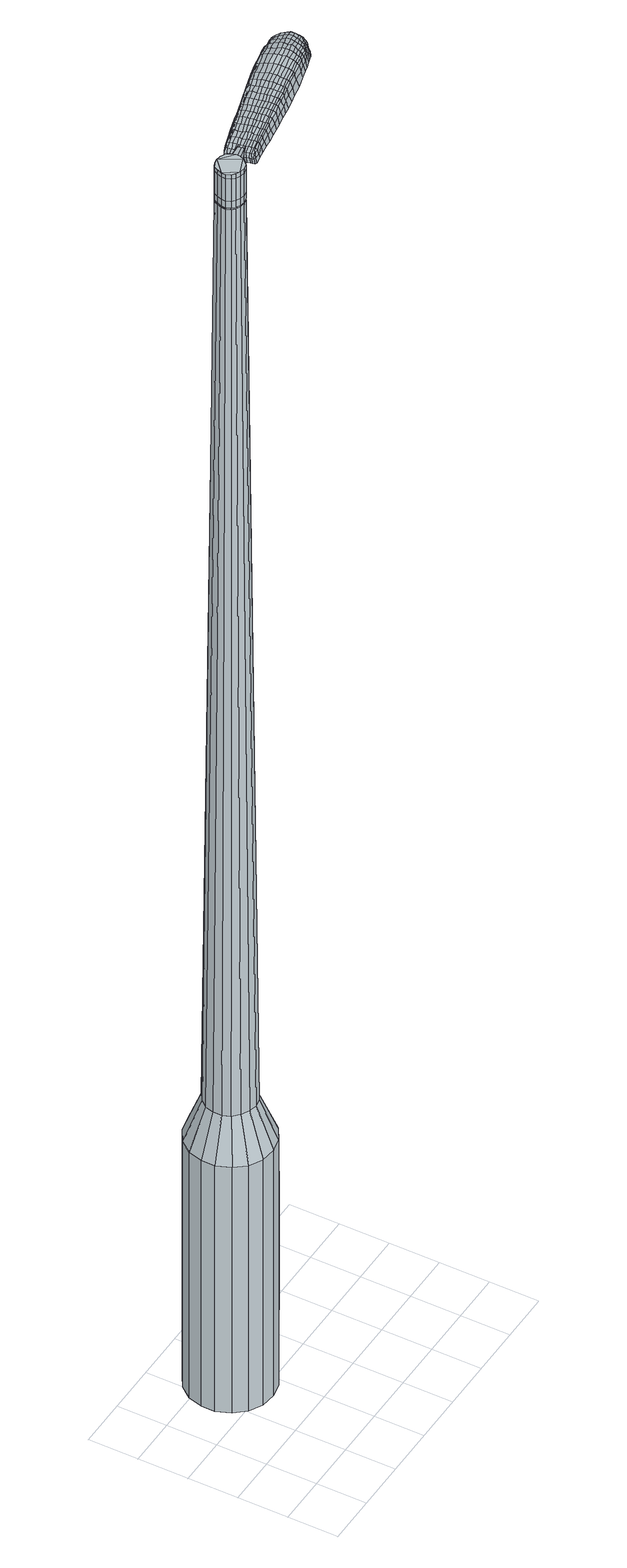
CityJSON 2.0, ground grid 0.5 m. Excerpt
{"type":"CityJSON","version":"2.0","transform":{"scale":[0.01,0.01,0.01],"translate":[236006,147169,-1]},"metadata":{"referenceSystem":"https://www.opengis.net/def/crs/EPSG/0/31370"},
"CityObjects":{
"object1":{"type":"GenericCityObject","attributes":{"cluster":441,"mean_distance_to_centroid":0.167,"new_centroid_x":236006.77,"new_centroid_y":147170.3,"mean_distance_to_camera":10.19,"H1":10.9,"H2":11.54,"Z_final":111.45,"cluster2":-1,"proj_x":236008.62,"proj_y":147178.92,"id_line":53536,"bearing_l":102.09,"distance":8.82,"orientation":"right","G_obj":12.09},"geometry":[{"type":"MultiSurface","lod":"2","boundaries":[[[0,1,2,3]],[[1,4,5,2]],[[4,6,7,5]],[[6,8,9,7]],[[8,10,11,9]],[[10,12,13,11]],[[12,14,15,13]],[[14,16,17,15]],[[16,18,19,17]],[[18,20,21,19]],[[20,22,23,21]],[[22,24,25,23]],[[24,26,27,25]],[[26,28,29,27]],[[28,30,31,29]],[[30,32,33,31]],[[32,34,35,33]],[[34,0,3,35]],[[36,37,38,39]],[[38,40,41,42]],[[41,43,42]],[[42,44,45,46]],[[45,47,46]],[[46,48,49,50]],[[49,51,50]],[[42,46,50,38]],[[50,52,39,38]],[[53,36,39]],[[2,5,7,35]],[[7,9,11,15]],[[11,13,15]],[[15,17,19,23]],[[19,21,23]],[[23,25,27,31]],[[27,29,31]],[[15,23,31,7]],[[31,33,35,7]],[[3,2,35]],[[1,0,54,55]],[[0,34,56,54]],[[34,32,57,56]],[[32,30,58,57]],[[30,28,59,58]],[[28,26,60,59]],[[26,24,61,60]],[[24,22,62,61]],[[22,20,63,62]],[[20,18,64,63]],[[18,16,65,64]],[[16,14,66,65]],[[14,12,67,66]],[[12,10,68,67]],[[10,8,69,68]],[[8,6,70,69]],[[6,4,71,70]],[[4,1,55,71]],[[55,54,72,73]],[[54,56,74,72]],[[56,57,75,74]],[[57,58,76,75]],[[58,59,77,76]],[[59,60,78,77]],[[60,61,79,78]],[[61,62,80,79]],[[62,63,81,80]],[[63,64,82,81]],[[64,65,83,82]],[[65,66,84,83]],[[66,67,85,84]],[[67,68,86,85]],[[68,69,87,86]],[[69,70,88,87]],[[70,71,89,88]],[[71,55,73,89]],[[90,91,92,93]],[[94,95,91,90]],[[96,97,95,94]],[[98,99,97,96]],[[100,101,99,98]],[[102,103,101,100]],[[104,105,103,102]],[[80,106,105,104]],[[107,108,106,80]],[[109,110,108,107]],[[111,112,110,109]],[[113,114,112,111]],[[115,116,114,113]],[[117,118,116,115]],[[119,120,118,117]],[[121,122,120,119]],[[123,124,122,121]],[[93,92,124,123]],[[125,126,127,128]],[[129,125,128,130]],[[131,129,130,132]],[[133,131,132,134]],[[135,133,134,136]],[[137,135,136,138]],[[139,137,138,140]],[[141,139,140,142]],[[143,141,142,144]],[[145,143,144,146]],[[147,145,146,148]],[[149,147,148,150]],[[151,149,150,152]],[[153,151,152,154]],[[155,153,154,156]],[[157,155,156,158]],[[73,72,90,93]],[[72,74,94,90]],[[74,75,96,94]],[[75,76,98,96]],[[76,77,100,98]],[[77,78,102,100]],[[78,79,104,102]],[[79,80,104]],[[81,107,80]],[[81,82,109,107]],[[82,83,111,109]],[[83,84,113,111]],[[84,85,115,113]],[[85,86,117,115]],[[86,87,119,117]],[[87,88,121,119]],[[88,89,123,121]],[[89,73,93,123]],[[159,160,92,91]],[[160,161,124,92]],[[161,162,122,124]],[[162,163,120,122]],[[163,164,118,120]],[[164,165,116,118]],[[165,166,114,116]],[[166,167,112,114]],[[167,168,110,112]],[[168,169,108,110]],[[169,106,108]],[[170,105,106]],[[170,171,103,105]],[[171,172,101,103]],[[172,173,99,101]],[[173,174,97,99]],[[174,175,95,97]],[[175,159,91,95]],[[39,52,157,176]],[[160,159,177,158]],[[53,39,176,126]],[[159,175,127,177]],[[36,53,126,125]],[[175,174,128,127]],[[37,36,125,129]],[[174,173,130,128]],[[38,37,129,131]],[[173,172,132,130]],[[40,38,131,133]],[[172,171,134,132]],[[41,40,133,135]],[[171,170,136,134]],[[43,41,135,137]],[[170,106,138,136]],[[42,43,137,139]],[[106,169,140,138]],[[44,42,139,141]],[[169,168,142,140]],[[45,44,141,143]],[[168,167,144,142]],[[47,45,143,145]],[[167,166,146,144]],[[46,47,145,147]],[[166,165,148,146]],[[48,46,147,149]],[[165,164,150,148]],[[49,48,149,151]],[[164,163,152,150]],[[51,49,151,153]],[[163,162,154,152]],[[50,51,153,155]],[[162,161,156,154]],[[52,50,155,157]],[[161,160,158,156]],[[157,158,178,179]],[[158,177,180,178]],[[177,127,181,180]],[[127,126,182,181]],[[126,176,183,182]],[[176,157,179,183]],[[184,185,186,187]],[[188,184,187,189]],[[184,188,190,191]],[[185,184,191,192]],[[193,194,195,196]],[[197,193,196,198]],[[193,197,199,200]],[[194,193,200,201]],[[202,203,204,205]],[[206,202,205,207]],[[202,206,208,209]],[[203,202,209,210]],[[211,212,213,214]],[[215,211,214,216]],[[211,215,217,218]],[[212,211,218,219]],[[220,221,222,223]],[[224,220,223,225]],[[220,224,226,227]],[[221,220,227,228]],[[229,230,231,232]],[[233,229,232,234]],[[229,233,235,236]],[[230,229,236,237]],[[238,239,240,241]],[[230,238,241,231]],[[238,230,237,242]],[[239,238,242,243]],[[244,245,246,247]],[[239,244,247,240]],[[244,239,243,248]],[[245,244,248,249]],[[250,188,189,251]],[[245,250,251,246]],[[250,245,249,252]],[[188,250,252,190]],[[253,254,255,256]],[[257,253,256,258]],[[253,257,259,260]],[[254,253,260,261]],[[262,263,264,265]],[[254,262,265,255]],[[262,254,261,266]],[[263,262,266,267]],[[268,269,270,271]],[[263,268,271,264]],[[268,263,267,272]],[[269,268,272,273]],[[274,275,276,277]],[[269,274,277,270]],[[274,269,273,278]],[[275,274,278,279]],[[280,185,192,281]],[[275,280,281,276]],[[280,275,279,282]],[[185,280,282,186]],[[283,284,285,286]],[[287,283,286,288]],[[283,287,289,290]],[[284,283,290,291]],[[292,293,294,295]],[[284,292,295,285]],[[292,284,291,296]],[[293,292,296,297]],[[298,299,300,301]],[[293,298,301,294]],[[298,293,297,302]],[[299,298,302,303]],[[304,197,198,305]],[[299,304,305,300]],[[304,299,303,306]],[[197,304,306,199]],[[307,308,309,310]],[[311,307,310,312]],[[307,311,313,314]],[[308,307,314,315]],[[316,317,318,319]],[[308,316,319,309]],[[316,308,315,320]],[[317,316,320,321]],[[322,323,324,325]],[[317,322,325,318]],[[322,317,321,326]],[[323,322,326,327]],[[328,329,330,331]],[[323,328,331,324]],[[328,323,327,332]],[[329,328,332,333]],[[334,194,201,335]],[[329,334,335,330]],[[334,329,333,336]],[[194,334,336,195]],[[337,223,222,338]],[[339,337,338,340]],[[337,339,341,342]],[[223,337,342,225]],[[343,339,340,344]],[[345,343,344,346]],[[343,345,347,348]],[[339,343,348,341]],[[349,345,346,350]],[[351,349,350,352]],[[349,351,353,354]],[[345,349,354,347]],[[355,351,352,356]],[[357,355,356,358]],[[355,357,359,360]],[[351,355,360,353]],[[361,357,358,362]],[[212,361,362,213]],[[361,212,219,363]],[[357,361,363,359]],[[364,365,210,209]],[[366,364,209,208]],[[364,366,367,368]],[[365,364,368,369]],[[370,371,369,368]],[[372,370,368,367]],[[370,372,373,374]],[[371,370,374,375]],[[376,377,375,374]],[[378,376,374,373]],[[376,378,379,380]],[[377,376,380,381]],[[382,383,381,380]],[[384,382,380,379]],[[382,384,217,215]],[[383,382,215,216]],[[385,386,387,388]],[[287,385,388,289]],[[385,287,288,389]],[[386,385,389,390]],[[391,206,207,392]],[[386,391,392,387]],[[391,386,390,393]],[[206,391,393,208]],[[394,395,396,397]],[[233,394,397,235]],[[394,233,234,398]],[[395,394,398,399]],[[400,401,402,403]],[[395,400,403,396]],[[400,395,399,404]],[[401,400,404,405]],[[406,203,210,407]],[[401,406,407,402]],[[406,401,405,408]],[[203,406,408,204]],[[409,410,411,412]],[[191,409,412,192]],[[409,191,190,413]],[[410,409,413,414]],[[415,416,417,418]],[[410,415,418,411]],[[415,410,414,419]],[[416,415,419,420]],[[421,214,213,422]],[[416,421,422,417]],[[421,416,420,423]],[[214,421,423,216]],[[424,425,426,427]],[[196,424,427,198]],[[424,196,195,428]],[[425,424,428,429]],[[430,218,217,431]],[[425,430,431,426]],[[430,425,429,432]],[[218,430,432,219]],[[433,434,435,436]],[[311,433,436,313]],[[433,311,312,437]],[[434,433,437,438]],[[439,224,225,440]],[[434,439,440,435]],[[439,434,438,441]],[[224,439,441,226]],[[442,443,444,445]],[[257,442,445,259]],[[442,257,258,446]],[[443,442,446,447]],[[448,449,450,451]],[[443,448,451,444]],[[448,443,447,452]],[[449,448,452,453]],[[454,221,228,455]],[[449,454,455,450]],[[454,449,453,456]],[[221,454,456,222]],[[457,458,447,446]],[[256,457,446,258]],[[457,256,255,459]],[[458,457,459,460]],[[461,462,453,452]],[[458,461,452,447]],[[461,458,460,463]],[[462,461,463,464]],[[465,338,222,456]],[[462,465,456,453]],[[465,462,464,466]],[[338,465,466,340]],[[467,468,469,470]],[[314,467,470,315]],[[467,314,313,436]],[[468,467,436,435]],[[471,342,341,472]],[[468,471,472,469]],[[471,468,435,440]],[[342,471,440,225]],[[473,474,460,459]],[[265,473,459,255]],[[473,265,264,475]],[[474,473,475,476]],[[477,478,464,463]],[[474,477,463,460]],[[477,474,476,479]],[[478,477,479,480]],[[481,344,340,466]],[[478,481,466,464]],[[481,478,480,482]],[[344,481,482,346]],[[483,484,485,486]],[[320,483,486,321]],[[483,320,315,470]],[[484,483,470,469]],[[487,348,347,488]],[[484,487,488,485]],[[487,484,469,472]],[[348,487,472,341]],[[489,490,476,475]],[[271,489,475,264]],[[489,271,270,491]],[[490,489,491,492]],[[493,494,480,479]],[[490,493,479,476]],[[493,490,492,495]],[[494,493,495,496]],[[497,350,346,482]],[[494,497,482,480]],[[497,494,496,498]],[[350,497,498,352]],[[499,500,501,502]],[[326,499,502,327]],[[499,326,321,486]],[[500,499,486,485]],[[503,354,353,504]],[[500,503,504,501]],[[503,500,485,488]],[[354,503,488,347]],[[505,506,492,491]],[[277,505,491,270]],[[505,277,276,507]],[[506,505,507,508]],[[509,510,496,495]],[[506,509,495,492]],[[509,506,508,511]],[[510,509,511,512]],[[513,356,352,498]],[[510,513,498,496]],[[513,510,512,514]],[[356,513,514,358]],[[515,516,517,518]],[[332,515,518,333]],[[515,332,327,502]],[[516,515,502,501]],[[519,360,359,520]],[[516,519,520,517]],[[519,516,501,504]],[[360,519,504,353]],[[521,522,508,507]],[[281,521,507,276]],[[521,281,192,412]],[[522,521,412,411]],[[523,524,512,511]],[[522,523,511,508]],[[523,522,411,418]],[[524,523,418,417]],[[525,362,358,514]],[[524,525,514,512]],[[525,524,417,422]],[[362,525,422,213]],[[526,527,429,428]],[[336,526,428,195]],[[526,336,333,518]],[[527,526,518,517]],[[528,363,219,432]],[[527,528,432,429]],[[528,527,517,520]],[[363,528,520,359]],[[529,530,390,389]],[[286,529,389,288]],[[529,286,285,531]],[[530,529,531,532]],[[533,366,208,393]],[[530,533,393,390]],[[533,530,532,534]],[[366,533,534,367]],[[535,536,537,538]],[[236,535,538,237]],[[535,236,235,397]],[[536,535,397,396]],[[539,540,541,542]],[[536,539,542,537]],[[539,536,396,403]],[[540,539,403,402]],[[543,365,369,544]],[[540,543,544,541]],[[543,540,402,407]],[[365,543,407,210]],[[545,546,532,531]],[[295,545,531,285]],[[545,295,294,547]],[[546,545,547,548]],[[549,372,367,534]],[[546,549,534,532]],[[549,546,548,550]],[[372,549,550,373]],[[551,552,553,554]],[[242,551,554,243]],[[551,242,237,538]],[[552,551,538,537]],[[555,556,557,558]],[[552,555,558,553]],[[555,552,537,542]],[[556,555,542,541]],[[559,371,375,560]],[[556,559,560,557]],[[559,556,541,544]],[[371,559,544,369]],[[561,562,548,547]],[[301,561,547,294]],[[561,301,300,563]],[[562,561,563,564]],[[565,378,373,550]],[[562,565,550,548]],[[565,562,564,566]],[[378,565,566,379]],[[567,568,569,570]],[[248,567,570,249]],[[567,248,243,554]],[[568,567,554,553]],[[571,572,573,574]],[[568,571,574,569]],[[571,568,553,558]],[[572,571,558,557]],[[575,377,381,576]],[[572,575,576,573]],[[575,572,557,560]],[[377,575,560,375]],[[577,578,564,563]],[[305,577,563,300]],[[577,305,198,427]],[[578,577,427,426]],[[579,384,379,566]],[[578,579,566,564]],[[579,578,426,431]],[[384,579,431,217]],[[580,581,414,413]],[[252,580,413,190]],[[580,252,249,570]],[[581,580,570,569]],[[582,583,420,419]],[[581,582,419,414]],[[582,581,569,574]],[[583,582,574,573]],[[584,383,216,423]],[[583,584,423,420]],[[584,583,573,576]],[[383,584,576,381]],[[585,586,587,588]],[[588,587,589,590]],[[591,589,587,592]],[[592,587,586,593]],[[594,595,596,597]],[[597,596,598,599]],[[600,598,596,601]],[[601,596,595,602]],[[603,604,605,606]],[[606,605,607,608]],[[609,607,605,610]],[[610,605,604,611]],[[612,613,614,615]],[[615,614,616,617]],[[618,616,614,619]],[[619,614,613,620]],[[621,622,623,624]],[[624,623,625,626]],[[627,625,623,628]],[[628,623,622,629]],[[630,631,632,633]],[[633,632,634,635]],[[636,634,632,637]],[[637,632,631,638]],[[639,640,641,642]],[[642,641,631,630]],[[638,631,641,643]],[[643,641,640,644]],[[645,646,647,648]],[[648,647,640,639]],[[644,640,647,649]],[[649,647,646,650]],[[590,589,651,652]],[[652,651,646,645]],[[650,646,651,653]],[[653,651,589,591]],[[654,655,656,657]],[[657,656,658,659]],[[660,658,656,661]],[[661,656,655,662]],[[663,664,665,666]],[[666,665,655,654]],[[662,655,665,667]],[[667,665,664,668]],[[669,670,671,672]],[[672,671,664,663]],[[668,664,671,673]],[[673,671,670,674]],[[675,676,677,678]],[[678,677,670,669]],[[674,670,677,679]],[[679,677,676,680]],[[593,586,681,682]],[[682,681,676,675]],[[680,676,681,683]],[[683,681,586,585]],[[684,685,686,687]],[[687,686,688,689]],[[690,688,686,691]],[[691,686,685,692]],[[693,694,695,696]],[[696,695,685,684]],[[692,685,695,697]],[[697,695,694,698]],[[699,700,701,702]],[[702,701,694,693]],[[698,694,701,703]],[[703,701,700,704]],[[599,598,705,706]],[[706,705,700,699]],[[704,700,705,707]],[[707,705,598,600]],[[708,709,710,711]],[[711,710,712,713]],[[714,712,710,715]],[[715,710,709,716]],[[717,718,719,720]],[[720,719,709,708]],[[716,709,719,721]],[[721,719,718,722]],[[723,724,725,726]],[[726,725,718,717]],[[722,718,725,727]],[[727,725,724,728]],[[729,730,731,732]],[[732,731,724,723]],[[728,724,731,733]],[[733,731,730,734]],[[602,595,735,736]],[[736,735,730,729]],[[734,730,735,737]],[[737,735,595,594]],[[621,624,738,739]],[[739,738,740,741]],[[742,740,738,743]],[[743,738,624,626]],[[741,740,744,745]],[[745,744,746,747]],[[748,746,744,749]],[[749,744,740,742]],[[747,746,750,751]],[[751,750,752,753]],[[754,752,750,755]],[[755,750,746,748]],[[753,752,756,757]],[[757,756,758,759]],[[760,758,756,761]],[[761,756,752,754]],[[759,758,762,763]],[[763,762,613,612]],[[620,613,762,764]],[[764,762,758,760]],[[611,765,766,610]],[[610,766,767,609]],[[768,767,766,769]],[[769,766,765,770]],[[770,771,772,769]],[[769,772,773,768]],[[774,773,772,775]],[[775,772,771,776]],[[776,777,778,775]],[[775,778,779,774]],[[780,779,778,781]],[[781,778,777,782]],[[782,783,784,781]],[[781,784,785,780]],[[618,785,784,616]],[[616,784,783,617]],[[786,787,788,789]],[[789,788,688,690]],[[689,688,788,790]],[[790,788,787,791]],[[608,607,792,793]],[[793,792,787,786]],[[791,787,792,794]],[[794,792,607,609]],[[795,796,797,798]],[[798,797,634,636]],[[635,634,797,799]],[[799,797,796,800]],[[801,802,803,804]],[[804,803,796,795]],[[800,796,803,805]],[[805,803,802,806]],[[611,604,807,808]],[[808,807,802,801]],[[806,802,807,809]],[[809,807,604,603]],[[810,811,812,813]],[[813,812,592,593]],[[591,592,812,814]],[[814,812,811,815]],[[816,817,818,819]],[[819,818,811,810]],[[815,811,818,820]],[[820,818,817,821]],[[612,615,822,823]],[[823,822,817,816]],[[821,817,822,824]],[[824,822,615,617]],[[825,826,827,828]],[[828,827,597,599]],[[594,597,827,829]],[[829,827,826,830]],[[618,619,831,832]],[[832,831,826,825]],[[830,826,831,833]],[[833,831,619,620]],[[834,835,836,837]],[[837,836,712,714]],[[713,712,836,838]],[[838,836,835,839]],[[626,625,840,841]],[[841,840,835,834]],[[839,835,840,842]],[[842,840,625,627]],[[843,844,658,845]],[[845,658,660]],[[659,658,846]],[[658,844,846]],[[847,848,849,850]],[[850,849,844,843]],[[846,844,849,851]],[[851,849,848,852]],[[629,622,853,854]],[[854,853,848,847]],[[852,848,853,855]],[[855,853,622,621]],[[846,856,657,659]],[[654,657,856,857]],[[857,856,858]],[[852,859,860,851]],[[851,860,856,846]],[[858,856,860,861]],[[861,860,859,862]],[[621,739,179,855]],[[855,179,859,852]],[[862,859,179,863]],[[863,179,739,741]],[[864,865,866]],[[866,865,715,716]],[[714,715,865,837]],[[837,865,864,834]],[[742,743,867,868]],[[868,867,864,866]],[[834,864,867,841]],[[841,867,743,626]],[[858,869,870,857]],[[857,870,666,654]],[[663,666,870,871]],[[871,870,869,872]],[[862,873,874,861]],[[861,874,869,858]],[[872,869,874,875]],[[875,874,873,876]],[[741,745,877,863]],[[863,877,873,862]],[[876,873,877,878]],[[878,877,745,747]],[[879,880,881,882]],[[882,881,721,722]],[[716,721,881,866]],[[881,880,866]],[[748,749,883,884]],[[884,883,880,879]],[[866,880,883,868]],[[868,883,749,742]],[[872,885,886,871]],[[871,886,672,663]],[[669,672,886,887]],[[887,886,885,888]],[[876,889,890,875]],[[875,890,885,872]],[[888,885,890,891]],[[891,890,889,892]],[[747,751,893,878]],[[878,893,889,876]],[[892,889,893,894]],[[894,893,751,753]],[[895,896,897,898]],[[898,897,727,728]],[[722,727,897,882]],[[882,897,896,879]],[[754,755,899,900]],[[900,899,896,895]],[[879,896,899,884]],[[884,899,755,748]],[[888,901,902,887]],[[887,902,678,669]],[[675,678,902,903]],[[903,902,901,904]],[[892,905,906,891]],[[891,906,901,888]],[[904,901,906,907]],[[907,906,905,908]],[[753,757,909,894]],[[894,909,905,892]],[[908,905,909,910]],[[910,909,757,759]],[[911,912,913,914]],[[914,913,733,734]],[[728,733,913,898]],[[898,913,912,895]],[[760,761,915,916]],[[916,915,912,911]],[[895,912,915,900]],[[900,915,761,754]],[[904,917,918,903]],[[903,918,682,675]],[[593,682,918,813]],[[813,918,917,810]],[[908,919,920,907]],[[907,920,917,904]],[[810,917,920,819]],[[819,920,919,816]],[[759,763,921,910]],[[910,921,919,908]],[[816,919,921,823]],[[823,921,763,612]],[[830,922,923,829]],[[829,923,737,594]],[[734,737,923,914]],[[914,923,922,911]],[[620,764,924,833]],[[833,924,922,830]],[[911,922,924,916]],[[916,924,764,760]],[[791,925,926,790]],[[790,926,687,689]],[[684,687,926,927]],[[927,926,925,928]],[[609,767,929,794]],[[794,929,925,791]],[[928,925,929,930]],[[930,929,767,768]],[[931,932,933,934]],[[934,933,637,638]],[[636,637,933,798]],[[798,933,932,795]],[[935,936,937,938]],[[938,937,932,931]],[[795,932,937,804]],[[804,937,936,801]],[[770,765,939,940]],[[940,939,936,935]],[[801,936,939,808]],[[808,939,765,611]],[[928,941,942,927]],[[927,942,696,684]],[[693,696,942,943]],[[943,942,941,944]],[[768,773,945,930]],[[930,945,941,928]],[[944,941,945,946]],[[946,945,773,774]],[[947,948,949,950]],[[950,949,643,644]],[[638,643,949,934]],[[934,949,948,931]],[[951,952,953,954]],[[954,953,948,947]],[[931,948,953,938]],[[938,953,952,935]],[[776,771,955,956]],[[956,955,952,951]],[[935,952,955,940]],[[940,955,771,770]],[[944,957,958,943]],[[943,958,702,693]],[[699,702,958,959]],[[959,958,957,960]],[[774,779,961,946]],[[946,961,957,944]],[[960,957,961,962]],[[962,961,779,780]],[[963,964,965,966]],[[966,965,649,650]],[[644,649,965,950]],[[950,965,964,947]],[[967,968,969,970]],[[970,969,964,963]],[[947,964,969,954]],[[954,969,968,951]],[[782,777,971,972]],[[972,971,968,967]],[[951,968,971,956]],[[956,971,777,776]],[[960,973,974,959]],[[959,974,706,699]],[[599,706,974,828]],[[828,974,973,825]],[[780,785,975,962]],[[962,975,973,960]],[[825,973,975,832]],[[832,975,785,618]],[[815,976,977,814]],[[814,977,653,591]],[[650,653,977,966]],[[966,977,976,963]],[[821,978,979,820]],[[820,979,976,815]],[[963,976,979,970]],[[970,979,978,967]],[[617,783,980,824]],[[824,980,978,821]],[[967,978,980,972]],[[972,980,783,782]],[[585,588,187,186]],[[588,590,189,187]],[[600,601,200,199]],[[601,602,201,200]],[[603,606,205,204]],[[606,608,207,205]],[[627,628,227,226]],[[628,629,228,227]],[[630,633,232,231]],[[633,635,234,232]],[[639,642,241,240]],[[642,630,231,241]],[[645,648,247,246]],[[648,639,240,247]],[[590,652,251,189]],[[652,645,246,251]],[[660,661,260,259]],[[661,662,261,260]],[[662,667,266,261]],[[667,668,267,266]],[[668,673,272,267]],[[673,674,273,272]],[[674,679,278,273]],[[679,680,279,278]],[[680,683,282,279]],[[683,585,186,282]],[[690,691,290,289]],[[691,692,291,290]],[[692,697,296,291]],[[697,698,297,296]],[[698,703,302,297]],[[703,704,303,302]],[[704,707,306,303]],[[707,600,199,306]],[[708,711,310,309]],[[711,713,312,310]],[[717,720,319,318]],[[720,708,309,319]],[[723,726,325,324]],[[726,717,318,325]],[[729,732,331,330]],[[732,723,324,331]],[[602,736,335,201]],[[736,729,330,335]],[[786,789,388,387]],[[789,690,289,388]],[[608,793,392,207]],[[793,786,387,392]],[[635,799,398,234]],[[799,800,399,398]],[[800,805,404,399]],[[805,806,405,404]],[[806,809,408,405]],[[809,603,204,408]],[[713,838,437,312]],[[838,839,438,437]],[[839,842,441,438]],[[842,627,226,441]],[[843,845,445,444]],[[845,660,259,445]],[[847,850,451,450]],[[850,843,444,451]],[[629,854,455,228]],[[854,847,450,455]],[[981,982,983,984]],[[985,986,984,983]],[[987,988,989,990]],[[991,992,993,994]],[[982,995,996,983]],[[997,985,983,996]],[[998,987,990,999]],[[1000,1001,992,991]],[[995,1002,1003,996]],[[1003,1004,997,996]],[[1005,998,999,1006]],[[1007,1001,1000,1008]],[[1002,1009,1010,1003]],[[1010,1011,1004,1003]],[[1012,1005,1006,1013]],[[1014,1007,1008,1015]],[[1016,1017,1018,1019]],[[1020,1021,1017,1016]],[[1020,1022,1023,1021]],[[1022,1024,1025,1023]],[[1026,1027,1028,1029]],[[1030,1031,1027,1026]],[[1032,1033,1031,1030]],[[1034,1035,1033,1032]],[[1029,1018,1017,1026]],[[1026,1017,1021,1030]],[[1021,1023,1032,1030]],[[1023,1025,1034,1032]],[[990,989,986,985]],[[999,990,985,997]],[[1004,1006,999,997]],[[1011,1013,1006,1004]],[[991,994,988,987]],[[1000,991,987,998]],[[1008,1000,998,1005]],[[1015,1008,1005,1012]],[[992,1016,1019,993]],[[1001,1020,1016,992]],[[1022,1020,1001,1007]],[[1024,1022,1007,1014]],[[1036,1037,1038,1039]],[[1038,1040,1041,1042]],[[1038,1042,1043,1044]],[[1038,1044,1039]],[[1045,1036,1039,1046]],[[1047,1046,1039,1048]],[[1049,1048,1039]],[[1050,1038,1037,1051]],[[1052,1050,1051,1053]],[[1054,1052,1053,1055]],[[1056,1054,1055,1057]],[[1058,1056,1057,1059]],[[1059,1060,1061,1062]],[[1059,1062,1063,1064]],[[1059,1064,1065,1066]],[[1065,1067,1068,1069]],[[1065,1069,1070,1071]],[[1065,1071,1066]],[[1059,1066,1058]],[[1072,1073,1037,1036]],[[1074,1075,1040,1038]],[[1076,1077,1049,1039]],[[1073,1078,1051,1037]],[[1079,1074,1038,1050]],[[1078,1080,1053,1051]],[[1081,1079,1050,1052]],[[1080,1082,1055,1053]],[[1083,1081,1052,1054]],[[1082,1084,1057,1055]],[[1085,1083,1054,1056]],[[1084,1086,1059,1057]],[[1087,1085,1056,1058]],[[1086,1088,1060,1059]],[[1089,1090,1067,1065]],[[1091,1087,1058,1066]],[[1061,1060,1088,1092]],[[1062,1061,1092,1093]],[[1063,1062,1093,1094]],[[1064,1063,1094,1095]],[[1065,1064,1095,1089]],[[1096,1072,1036,1045]],[[1097,1096,1045,1046]],[[1098,1097,1046,1047]],[[1099,1098,1047,1048]],[[1077,1099,1048,1049]],[[1041,1040,1075,1100]],[[1068,1067,1090,1101]],[[1042,1041,1100,1102]],[[1043,1042,1102,1103]],[[1044,1043,1103,1104]],[[1039,1044,1104,1076]],[[1069,1068,1101,1105]],[[1070,1069,1105,1106]],[[1071,1070,1106,1107]],[[1066,1071,1107,1091]]]}]}
},
"vertices":[
[120,140,384],[120,126,384],[120,126,96],[120,140,96],[116,112,384],[116,112,96],[107,100,384],[107,100,96],[94,92,384],[94,92,96],[80,89,384],[80,89,96],[65,91,384],[65,91,96],[52,98,384],[52,98,96],[43,109,384],[43,109,96],[37,123,384],[37,123,96],[37,137,384],[37,137,96],[41,151,384],[41,151,96],[50,163,384],[50,163,96],[63,171,384],[63,171,96],[77,174,384],[77,174,96],[91,172,384],[91,172,96],[104,165,384],[104,165,96],[114,154,384],[114,154,96],[87,142,1524],[83,144,1524],[78,145,1524],[92,134,1524],[73,144,1524],[69,142,1524],[65,133,1524],[67,138,1524],[65,129,1524],[67,124,1524],[74,119,1524],[70,121,1524],[79,118,1524],[84,119,1524],[90,125,1524],[88,122,1524],[92,130,1524],[90,139,1524],[103,137,429],[103,128,429],[100,145,429],[94,151,429],[86,156,429],[78,157,429],[69,155,429],[62,150,429],[56,143,429],[54,135,429],[54,126,429],[57,118,429],[63,112,429],[71,108,429],[79,106,429],[88,108,429],[95,113,429],[101,120,429],[92,134,1483],[92,130,1483],[90,139,1483],[87,142,1483],[83,144,1483],[78,145,1483],[73,144,1483],[69,142,1483],[67,138,1483],[65,133,1483],[65,129,1483],[67,124,1483],[70,121,1483],[74,119,1483],[79,118,1483],[84,119,1483],[88,122,1483],[90,125,1483],[91,134,1483],[91,134,1485],[91,130,1485],[91,130,1483],[89,138,1483],[89,138,1485],[86,142,1483],[86,142,1485],[82,144,1483],[82,144,1485],[78,144,1483],[78,144,1485],[74,144,1483],[74,144,1485],[70,141,1483],[70,141,1485],[67,138,1485],[66,133,1483],[66,133,1485],[66,129,1483],[66,129,1485],[68,125,1483],[68,125,1485],[71,121,1483],[71,121,1485],[75,119,1483],[75,119,1485],[79,119,1483],[79,119,1485],[83,120,1483],[83,120,1485],[87,122,1483],[87,122,1485],[90,126,1483],[90,126,1485],[87,142,1519],[90,139,1519],[90,139,1493],[87,142,1493],[83,144,1519],[83,144,1493],[78,145,1519],[78,145,1493],[73,144,1519],[73,144,1493],[69,142,1519],[69,142,1493],[67,138,1519],[67,138,1493],[65,133,1519],[65,133,1493],[65,129,1519],[65,129,1493],[67,124,1519],[67,124,1493],[70,121,1519],[70,121,1493],[74,119,1519],[74,119,1493],[79,118,1519],[79,118,1493],[84,119,1519],[84,119,1493],[88,122,1519],[88,122,1493],[90,125,1519],[90,125,1493],[92,130,1519],[92,130,1493],[92,134,1485],[92,130,1485],[90,125,1485],[88,122,1485],[84,119,1485],[79,118,1485],[74,119,1485],[70,121,1485],[67,124,1485],[65,129,1485],[65,133,1485],[69,142,1485],[73,144,1485],[78,145,1485],[83,144,1485],[87,142,1485],[90,139,1485],[92,134,1519],[92,134,1493],[111,135,1513],[111,135,1518],[110,138,1513],[109,141,1513],[109,141,1518],[110,138,1518],[186,135,1519],[179,134,1518],[181,132,1509],[188,133,1510],[195,136,1519],[196,135,1510],[194,138,1526],[185,136,1525],[178,135,1525],[179,172,1519],[172,171,1518],[171,169,1525],[178,171,1525],[187,175,1519],[186,173,1526],[188,176,1510],[180,174,1510],[173,172,1509],[254,171,1519],[255,167,1519],[256,167,1513],[255,171,1513],[252,174,1519],[253,175,1513],[251,174,1524],[252,170,1524],[253,167,1524],[182,155,1530],[174,154,1529],[175,150,1529],[182,152,1530],[191,157,1531],[191,154,1531],[190,161,1530],[181,159,1530],[174,157,1529],[103,138,1512],[103,135,1512],[104,136,1517],[104,138,1517],[102,141,1512],[103,141,1517],[103,141,1506],[104,138,1506],[104,135,1506],[244,148,1519],[241,147,1519],[242,146,1512],[245,147,1512],[246,150,1518],[247,148,1512],[245,150,1522],[244,150,1523],[240,149,1524],[236,146,1519],[231,144,1519],[232,143,1512],[238,145,1512],[236,147,1524],[230,145,1525],[225,143,1519],[218,141,1519],[219,140,1511],[227,142,1511],[224,144,1526],[217,142,1526],[206,139,1519],[208,137,1510],[205,140,1526],[113,123,1513],[121,125,1513],[120,126,1518],[113,124,1517],[108,123,1512],[109,124,1516],[109,122,1506],[115,123,1507],[122,124,1507],[128,126,1514],[136,127,1515],[135,128,1520],[127,127,1519],[130,125,1507],[137,126,1507],[143,128,1515],[151,129,1516],[149,130,1522],[142,129,1521],[145,127,1508],[152,128,1508],[158,130,1517],[165,131,1517],[164,133,1524],[157,131,1523],[159,129,1508],[167,130,1509],[172,132,1518],[171,134,1524],[174,131,1509],[237,184,1519],[234,183,1519],[234,182,1524],[237,182,1523],[240,184,1518],[239,183,1522],[240,185,1512],[238,185,1512],[235,185,1512],[229,183,1519],[223,182,1519],[223,181,1525],[229,181,1524],[230,184,1512],[224,184,1512],[218,181,1519],[210,180,1519],[209,178,1526],[217,180,1526],[218,183,1511],[211,181,1511],[198,177,1519],[198,176,1526],[199,179,1510],[107,153,1513],[115,155,1513],[115,156,1507],[108,154,1507],[102,151,1512],[103,152,1506],[103,151,1516],[107,152,1517],[114,154,1518],[122,157,1514],[129,159,1515],[130,161,1507],[123,159,1507],[121,156,1519],[129,158,1520],[136,161,1515],[143,163,1516],[144,165,1508],[137,163,1508],[136,160,1521],[143,161,1522],[151,165,1517],[158,167,1517],[159,169,1509],[151,167,1508],[150,163,1523],[157,165,1524],[165,169,1518],[166,171,1509],[164,167,1524],[109,139,1519],[110,137,1519],[116,141,1520],[117,138,1520],[116,144,1520],[109,142,1519],[124,142,1522],[124,140,1522],[131,144,1523],[132,141,1523],[130,147,1523],[123,145,1521],[138,146,1524],[139,143,1524],[146,147,1525],[146,144,1525],[145,150,1525],[138,149,1524],[153,149,1526],[153,146,1526],[160,150,1527],[161,147,1527],[159,154,1527],[152,152,1526],[167,152,1528],[168,149,1528],[166,155,1528],[250,170,1527],[250,166,1527],[248,173,1526],[243,173,1527],[245,169,1528],[246,165,1528],[239,168,1529],[240,164,1529],[237,171,1528],[230,170,1530],[232,166,1530],[232,162,1530],[225,164,1531],[225,161,1531],[223,168,1530],[214,166,1531],[216,163,1531],[216,159,1531],[203,160,1531],[204,156,1531],[202,164,1531],[242,183,1518],[245,181,1519],[245,182,1513],[243,184,1513],[241,182,1523],[244,181,1523],[249,178,1519],[249,179,1513],[247,178,1524],[248,151,1518],[250,153,1518],[249,153,1523],[247,151,1523],[249,150,1513],[251,152,1513],[252,156,1519],[254,160,1519],[252,159,1524],[251,156,1523],[253,156,1513],[255,160,1513],[255,163,1519],[253,163,1524],[256,163,1513],[185,138,1528],[184,139,1528],[177,138,1528],[178,136,1527],[193,139,1528],[193,141,1529],[184,142,1529],[183,145,1530],[176,144,1529],[177,141,1528],[193,144,1529],[192,147,1530],[183,149,1530],[176,147,1529],[192,150,1531],[178,169,1528],[179,167,1529],[187,169,1529],[187,171,1528],[171,167,1527],[172,165,1528],[180,163,1529],[188,165,1530],[173,161,1528],[100,150,1512],[101,148,1512],[102,148,1517],[102,149,1517],[101,151,1506],[101,149,1506],[101,145,1512],[103,144,1517],[102,145,1506],[106,124,1512],[105,125,1512],[106,125,1506],[107,123,1506],[107,124,1517],[106,126,1517],[105,128,1512],[104,130,1512],[105,130,1506],[106,127,1506],[106,128,1517],[105,131,1517],[104,133,1512],[105,133,1506],[105,133,1517],[112,126,1519],[112,127,1519],[119,127,1520],[119,128,1520],[111,129,1519],[111,132,1519],[119,131,1520],[118,133,1520],[110,134,1519],[118,136,1520],[107,151,1519],[107,149,1519],[114,151,1520],[114,152,1520],[108,146,1519],[115,147,1520],[127,128,1521],[126,130,1521],[134,129,1522],[134,131,1522],[126,132,1521],[125,135,1521],[133,133,1522],[133,136,1523],[125,137,1522],[132,139,1523],[121,154,1521],[122,152,1521],[129,154,1522],[129,156,1522],[122,149,1521],[130,151,1522],[142,130,1523],[141,132,1523],[149,132,1524],[148,133,1524],[141,135,1523],[140,137,1524],[148,136,1525],[147,139,1525],[139,140,1524],[147,142,1525],[136,158,1523],[136,156,1523],[143,158,1524],[143,160,1524],[137,153,1524],[144,154,1525],[156,133,1525],[156,135,1525],[163,134,1526],[163,136,1526],[155,137,1526],[155,140,1526],[162,138,1527],[162,141,1527],[154,143,1526],[161,144,1527],[150,162,1525],[150,160,1525],[158,162,1526],[157,164,1526],[151,156,1526],[158,158,1527],[170,135,1527],[170,137,1527],[170,140,1527],[169,143,1528],[168,146,1528],[164,166,1527],[165,163,1527],[166,160,1528],[239,181,1525],[241,180,1525],[235,181,1526],[237,179,1526],[245,177,1526],[240,176,1527],[244,151,1525],[246,153,1525],[243,152,1526],[241,150,1525],[248,156,1525],[250,159,1526],[245,158,1527],[244,155,1526],[250,162,1526],[246,161,1527],[230,180,1526],[232,179,1527],[224,179,1527],[226,178,1528],[235,175,1528],[228,174,1529],[236,148,1526],[237,150,1527],[231,149,1528],[230,147,1527],[239,153,1527],[239,156,1528],[233,155,1529],[232,152,1528],[240,160,1528],[233,159,1530],[218,178,1528],[219,176,1529],[210,177,1528],[211,175,1529],[221,173,1529],[213,171,1530],[224,145,1528],[225,147,1528],[217,146,1529],[216,144,1528],[225,150,1529],[226,153,1530],[217,152,1530],[217,148,1530],[226,157,1530],[217,155,1531],[198,174,1529],[199,172,1529],[201,168,1530],[205,141,1528],[205,143,1529],[205,146,1530],[205,149,1530],[204,153,1531],[181,134,1509],[179,136,1518],[186,137,1518],[188,135,1509],[195,138,1519],[196,137,1510],[193,140,1525],[185,138,1525],[178,137,1525],[172,167,1525],[172,169,1518],[179,171,1518],[179,169,1525],[187,173,1519],[187,171,1525],[188,174,1510],[180,172,1509],[173,171,1509],[253,167,1513],[252,167,1519],[252,170,1519],[253,170,1513],[250,173,1519],[251,174,1513],[249,173,1524],[250,170,1524],[251,167,1524],[175,151,1528],[175,154,1528],[182,155,1529],[183,152,1529],[191,157,1529],[191,154,1529],[190,160,1529],[181,159,1529],[174,157,1528],[106,136,1516],[105,136,1512],[105,138,1512],[106,139,1516],[104,141,1512],[105,141,1516],[105,142,1506],[106,139,1506],[106,136,1506],[241,148,1512],[240,149,1519],[243,150,1518],[244,149,1512],[245,151,1518],[246,150,1512],[244,152,1522],[243,151,1523],[240,150,1523],[232,145,1512],[230,146,1519],[236,148,1519],[237,147,1512],[235,149,1524],[229,147,1525],[219,142,1511],[217,143,1519],[225,145,1519],[226,143,1511],[224,146,1525],[216,144,1526],[206,141,1519],[208,139,1510],[205,142,1526],[120,127,1518],[121,126,1513],[113,125,1513],[113,126,1517],[108,125,1512],[109,126,1515],[109,124,1506],[114,125,1506],[122,126,1507],[135,130,1520],[136,129,1514],[128,128,1514],[127,129,1519],[129,127,1507],[137,128,1507],[149,132,1522],[150,131,1516],[143,130,1515],[142,131,1521],[144,129,1508],[152,130,1508],[164,134,1523],[165,133,1517],[158,132,1516],[157,133,1522],[159,131,1508],[166,132,1508],[172,134,1517],[171,136,1524],[174,133,1509],[234,180,1523],[234,181,1519],[237,182,1518],[237,180,1523],[239,182,1518],[239,181,1522],[240,183,1512],[238,183,1512],[235,183,1512],[223,179,1525],[224,180,1519],[229,181,1519],[229,179,1524],[230,182,1512],[225,182,1512],[210,176,1526],[210,178,1519],[218,179,1519],[217,178,1525],[219,181,1511],[211,179,1511],[199,175,1519],[198,174,1526],[200,177,1510],[116,155,1507],[115,153,1513],[108,151,1513],[109,152,1506],[103,150,1512],[104,151,1506],[104,149,1515],[108,150,1517],[115,152,1518],[130,159,1507],[130,157,1514],[122,155,1514],[123,157,1507],[122,154,1519],[129,156,1520],[145,163,1508],[144,161,1516],[137,159,1515],[138,161,1508],[136,158,1521],[144,160,1522],[159,167,1508],[158,165,1517],[151,163,1516],[152,165,1508],[151,162,1522],[158,163,1523],[165,167,1517],[166,169,1509],[165,165,1524],[110,139,1518],[111,137,1518],[117,141,1519],[118,138,1519],[116,144,1519],[110,142,1518],[124,143,1520],[125,140,1520],[132,144,1521],[132,142,1521],[131,147,1521],[124,145,1520],[139,146,1523],[139,143,1523],[146,147,1524],[147,145,1524],[145,150,1524],[138,149,1523],[153,149,1525],[154,146,1525],[161,150,1526],[161,148,1526],[160,154,1526],[153,152,1525],[168,152,1527],[168,149,1527],[167,155,1527],[249,166,1526],[248,169,1526],[247,172,1525],[243,172,1526],[244,168,1526],[245,165,1526],[239,164,1528],[238,167,1528],[237,171,1527],[230,169,1528],[231,166,1529],[232,162,1529],[225,161,1530],[224,164,1530],[223,168,1529],[214,166,1530],[216,162,1530],[216,159,1530],[204,156,1530],[203,160,1530],[202,163,1530],[244,181,1513],[243,180,1518],[241,181,1518],[242,182,1512],[240,180,1523],[242,179,1523],[247,177,1519],[248,177,1513],[246,176,1523],[247,154,1523],[248,154,1518],[247,152,1518],[245,153,1523],[248,151,1512],[249,153,1512],[250,160,1523],[252,160,1519],[250,157,1519],[249,157,1523],[251,156,1513],[253,160,1513],[252,163,1519],[251,163,1524],[253,164,1513],[178,139,1527],[185,140,1527],[185,139,1527],[178,138,1526],[193,140,1527],[193,142,1528],[177,144,1528],[184,146,1528],[184,143,1528],[177,141,1527],[193,144,1528],[192,148,1529],[183,149,1529],[176,147,1528],[192,151,1529],[188,168,1528],[179,166,1527],[179,168,1527],[187,170,1527],[172,166,1526],[172,165,1527],[180,163,1528],[189,165,1528],[173,161,1527],[104,148,1516],[103,148,1512],[102,149,1512],[103,149,1516],[103,150,1506],[104,149,1506],[104,145,1512],[105,145,1516],[104,146,1506],[109,125,1506],[108,126,1512],[108,124,1506],[108,126,1516],[108,130,1506],[107,131,1512],[107,128,1512],[108,128,1506],[108,129,1516],[107,131,1516],[106,133,1512],[107,133,1506],[107,134,1516],[113,127,1518],[120,128,1519],[120,129,1519],[112,132,1518],[112,130,1518],[119,131,1519],[119,133,1519],[118,136,1519],[108,149,1518],[108,150,1518],[115,151,1519],[109,146,1518],[116,147,1519],[127,130,1520],[127,129,1520],[134,130,1521],[134,131,1521],[126,135,1520],[126,132,1520],[134,134,1521],[133,136,1521],[125,137,1520],[133,139,1521],[130,154,1521],[122,152,1520],[122,153,1520],[129,155,1521],[123,149,1520],[130,151,1521],[142,133,1522],[142,132,1522],[149,133,1523],[149,134,1523],[141,138,1522],[141,135,1522],[148,136,1523],[148,139,1524],[140,140,1523],[147,142,1524],[144,158,1523],[137,156,1522],[136,157,1522],[144,159,1523],[137,152,1522],[145,154,1523],[156,135,1524],[156,134,1524],[163,135,1525],[163,136,1525],[155,140,1525],[156,138,1524],[163,139,1525],[162,142,1526],[155,143,1525],[162,145,1526],[158,161,1525],[151,159,1524],[151,161,1524],[158,163,1525],[152,156,1524],[159,158,1525],[170,138,1526],[171,137,1526],[169,143,1527],[170,140,1526],[169,146,1527],[165,163,1526],[165,164,1526],[166,159,1526],[240,179,1524],[238,180,1524],[235,179,1525],[237,178,1525],[244,176,1525],[240,175,1525],[242,153,1525],[245,154,1524],[243,152,1524],[240,151,1525],[244,158,1526],[248,159,1525],[247,156,1524],[243,155,1525],[249,163,1525],[245,162,1526],[232,178,1526],[230,179,1526],[224,178,1526],[225,177,1527],[234,174,1526],[228,173,1527],[231,150,1527],[237,151,1526],[235,150,1526],[230,148,1526],[232,156,1528],[239,157,1527],[238,154,1526],[231,152,1527],[239,160,1527],[232,159,1528],[219,175,1527],[218,177,1527],[210,175,1527],[211,174,1528],[221,172,1528],[213,170,1529],[216,146,1528],[224,148,1527],[224,147,1527],[216,145,1527],[217,152,1529],[225,154,1529],[225,151,1528],[217,149,1528],[225,157,1529],[217,156,1530],[199,171,1528],[199,173,1528],[201,167,1529],[205,144,1528],[205,143,1528],[205,150,1529],[205,147,1529],[204,153,1530],[109,124,1508],[107,131,1508],[139,136,1509],[141,129,1509],[161,140,1510],[163,132,1510],[200,148,1512],[202,139,1512],[184,135,1511],[182,144,1511],[217,151,1513],[230,155,1514],[232,146,1514],[219,142,1513],[106,137,1508],[138,144,1509],[159,149,1510],[198,157,1512],[180,153,1511],[215,161,1513],[228,163,1514],[105,144,1508],[136,152,1509],[157,157,1510],[196,166,1512],[178,162,1511],[227,172,1514],[213,170,1513],[103,150,1508],[135,159,1509],[155,165,1510],[194,175,1512],[176,171,1511],[225,181,1514],[211,179,1513],[243,158,1514],[248,160,1514],[249,153,1514],[245,150,1514],[242,166,1514],[246,167,1514],[240,174,1514],[245,174,1514],[238,183,1514],[243,181,1514],[252,164,1515],[254,168,1515],[254,167,1515],[253,160,1515],[251,168,1515],[254,169,1515],[250,172,1515],[254,170,1515],[249,177,1515],[253,171,1515],[89,174,334],[93,173,334],[93,173,165],[79,175,171],[89,174,165],[85,174,165],[82,174,166],[80,175,167],[79,175,169],[85,174,334],[82,174,333],[80,175,332],[79,175,331],[79,175,328],[106,166,165],[106,166,334],[116,155,165],[116,155,334],[121,141,165],[121,141,334],[122,126,165],[122,126,334],[118,111,165],[118,111,334],[115,108,334],[113,105,334],[111,103,333],[110,101,332],[109,100,331],[109,100,328],[115,108,165],[109,100,171],[109,100,169],[110,101,167],[111,103,166],[113,105,165],[88,171,334],[92,170,334],[92,170,165],[88,171,165],[78,172,171],[78,172,328],[104,163,334],[104,163,165],[113,153,334],[113,153,165],[118,140,334],[118,140,165],[119,126,334],[119,126,165],[115,113,334],[115,113,165],[113,110,334],[106,101,328],[106,101,171],[113,110,165],[110,107,334],[109,104,333],[107,103,332],[107,102,331],[85,171,334],[82,172,333],[80,172,332],[79,172,331],[85,171,165],[107,102,169],[82,172,166],[80,172,167],[79,172,169],[107,103,167],[109,104,166],[110,107,165]
]}
